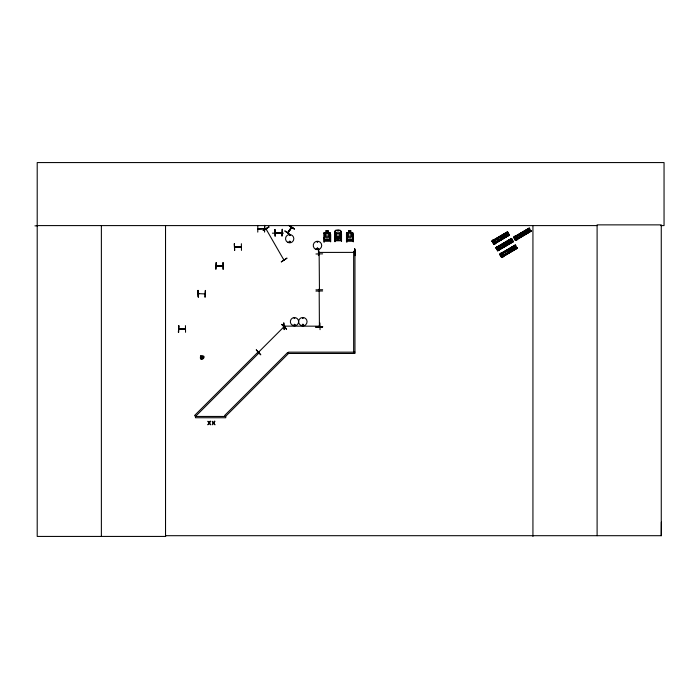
<?xml version="1.0" encoding="UTF-8"?>
<svg xmlns="http://www.w3.org/2000/svg" width="699" height="699" viewBox="0 0 699 699"><rect width="100%" height="100%" fill="white"/><g stroke="black" fill="none" stroke-linecap="round" stroke-linejoin="round"><path stroke-width="1.05" d="M334.681 236.629L334.681 232.051L335.433 230.373L340.579 230.425L341.191 232.112M334.681 232.103L335.485 230.434C341.47 228.896 341.785 231.413 341.261 236.62L340.562 237.223L335.459 237.179L334.681 236.585M660.782 225.594L664.05 225.594L664.05 162.57L37.204 162.57L37.204 536.43L165.628 536.43L165.541 535.696L661.263 535.696L661.359 522.179M319.417 253.964L319.417 254.707L319.181 253.964M319.181 289.736L319.181 288.993L319.452 289.718M319.452 289.596L319.146 254.104M319.181 291.081L319.417 326.844M319.181 326.852L319.146 326.127L319.801 326.45M319.408 326.171L319.452 326.826L319.434 326.197M289.063 241.662C290.181 243.986 290.522 240.054 289.168 241.531M290.12 241.941C289.316 240.316 289.133 243.086 290.033 242.029M290.268 241.985L289.989 241.304M294.139 318.124L294.803 318.403L294.2 318.054M294.873 324.913C293.877 323.2 294.314 326.52 294.838 324.607M295.118 324.974C293.72 322.807 294.061 326.424 294.917 325.236M302.492 318.124L303.156 318.403L302.553 318.054M317.128 241.898L317.844 241.994L317.154 241.994M316.83 248.582C318.971 246.564 317.11 251.046 317.058 248.162M317.031 248.582C318.228 247.219 317.687 249.945 317.093 248.687M287.604 232.758L288.198 232.426M291.352 227.227L291.238 228.075M497.138 249.307L497.539 248.608M500.991 255.869L501.375 255.065M201.836 358.604L202.16 357.294L202.448 358.552L201.836 358.604L200.875 357.233L201.635 356.324L203.156 357.032L202.448 358.552M202.072 357.25L202.247 356.272M319.146 326.25L319.871 326.18L284.213 326.136L284.912 326.407M493.8 242.291L493.005 242.291M266.258 228.888L266.616 229.429M284.126 259.766L283.514 259.312L284.109 259.801M287.639 232.671L291.605 227.393L288.04 232.916M291.527 227.507L287.909 232.793M302.283 324.485C302.754 327.018 304.109 323.314 302.414 324.388M302.492 324.607C303.017 326.52 303.453 323.2 302.457 324.913M303.366 325.114L303.418 324.651M323.838 237.616L324.511 239.346L329.657 239.346L330.409 237.625L330.409 233.09L330.339 237.66M346.477 237.616L347.15 239.346L352.296 239.346L353.047 237.625L353.047 233.09M275.231 232.68L281.907 232.531M257.844 228.652L264.519 228.608M204.999 293.947L198.333 293.606L198.918 293.947M266.022 228.94L283.777 259.836M259.014 351.693L258.822 352.261L259.137 351.623M259.224 351.912L258.822 352.261M284.021 327.106L283.427 327.237M288.818 231.788L290.933 228.59M284.939 230.95L290.277 234.978M287.647 232.697L291.221 227.297M294.244 229.123L288.713 225.375L294.419 228.853M222.212 265.803L222.885 265.803M222.142 266.144L222.894 266.031L216.227 266.109L222.894 266.048M264.449 228.844L257.861 228.923L264.432 228.59M318.893 252.164L319.469 252.129M234.829 246.904L241.373 247.236L234.829 247.236M235.432 247.166L234.707 246.904L241.277 246.913M204.396 293.606L204.999 293.641M178.848 328.853L185.366 328.827M201.277 358.351L201.915 357.582M202.16 357.294L202.806 356.525M281.872 324.327L286.599 329.046M283.427 327.333L283.899 326.861L258.656 352.104M323.838 233.143L324.537 232.496L329.64 232.54L330.409 233.143M323.908 233.169L324.563 232.601M346.477 233.143L347.176 232.496L352.279 232.496L353.047 233.143M268.835 226.904L263.235 230.574L268.818 226.878M263.191 230.495L268.958 227.114M491.956 241.006L507.561 231.85M492.052 241.155L507.657 232.007M492.14 241.321L506.827 232.697M492.175 241.373L506.932 232.881M492.253 241.513L506.976 232.95M492.358 241.697L507.981 232.566M492.472 241.88L507.194 233.335M492.646 242.151L493.162 243.034M507.981 234.628L493.293 243.243L508.016 234.698M493.442 243.497L509.029 234.314M493.546 243.68L509.16 234.541M493.66 243.872L509.23 234.663M509.335 234.847L493.73 244.003L509.37 234.899M493.887 244.257L509.492 235.1L507.526 231.78L491.921 240.954L493.887 244.257L509.449 235.03M513.625 237.223L529.195 228.014L531.153 231.325M513.695 237.354L529.3 228.197M513.73 237.407L529.318 228.224M496.072 248.014L511.642 238.805M513.8 237.538L529.449 228.451M496.15 248.154L511.747 238.979M529.519 228.573L514.822 237.179L529.554 228.634M497.103 247.673L511.79 239.049M496.255 248.337L511.895 239.233M514.053 237.966L529.632 228.756M515.049 237.555L522.398 233.248L515.084 237.616M528.82 229.482L524.233 232.173L528.855 229.534M504.661 243.733L497.33 248.049L511.974 239.364L506.495 242.649M496.543 248.792L497.059 249.674M514.315 238.368L514.831 239.25M515.539 238.307L515.268 238.088M498.107 249.351L511.886 241.286M529.65 230.862L514.953 239.46L529.685 230.915M498.142 249.421L505.491 245.113M507.325 244.038L511.913 241.338M497.339 250.137L512.926 240.954M515.102 239.713L530.672 230.504M497.408 250.268L512.096 241.653L497.443 250.329M515.18 239.844L530.786 230.687M515.207 239.906L530.821 230.757M497.513 250.452L513.127 241.304M515.285 240.037L530.891 230.871M513.232 241.487L497.627 250.644L513.267 241.548M515.399 240.22L531.004 231.063L515.416 240.246M497.74 250.827L513.381 241.732M531.109 231.247L515.539 240.465L513.582 237.153M499.706 254.209L515.312 245.052M499.776 254.34L515.399 245.209M499.89 254.523L515.495 245.366L499.925 254.576M500.038 254.768L514.691 246.1M515.713 245.742L500.126 254.925L515.748 245.795M500.213 255.083L514.936 246.52M500.397 255.353L500.912 256.236M501.034 256.446L516.683 247.367M516.753 247.49L501.166 256.673L516.788 247.551M501.305 256.9L516.867 247.673M501.366 257.014L516.972 247.857M501.41 257.083L517.015 247.927M501.498 257.241L517.12 248.11M501.62 257.45L517.234 248.311L515.268 244.982L499.671 254.156L501.629 257.459L517.199 248.232M336.874 237.179L336.874 238.909L339.067 238.909L338.998 237.118L340.09 236.603L340.09 233.457L338.998 232.112L336.953 232.112L335.852 233.457L335.852 236.603L336.953 237.171L336.953 238.857M289.779 235.589L289.5 234.925L289.849 235.528M200.928 357.844L201.862 357.504M202.221 357.372L203.156 357.032M216.349 265.812L216.952 266.074L216.314 266.048M354.585 252.164L353.982 252.47M353.982 252.094L354.445 252.129M275.301 236.131L275.065 229.455M275.301 232.907L281.915 232.767M283.445 233.125L272.409 233.178M257.817 225.428L257.774 232.112M354.568 248.94L354.978 255.616L354.611 248.94L354.681 251.797M318.84 252.426L319.495 252.391M315.957 253.99L322.641 253.851M222.867 262.579L223.007 269.255M222.824 266.031L216.279 266.074L222.745 265.769M322.641 289.709L315.957 289.849M315.957 291.099L322.641 290.967M283.777 322.955L284.196 329.64L283.811 322.955M319.915 322.955L320.055 329.64M284.24 326.18L284.843 326.18M315.957 326.966L322.641 326.87M34.95 225.856L37.204 225.847M37.204 225.594L597.103 225.594M326.031 230.853L328.215 230.81L328.215 232.54M348.67 230.853L350.863 230.81L350.784 232.601L351.885 233.16L351.885 236.306L350.784 237.66L348.74 237.66L347.648 236.306L347.648 233.16L348.74 232.601L348.74 230.871L350.784 230.915M326.101 230.915L328.146 230.915L328.146 232.601L329.246 233.16L329.246 236.306L328.146 237.66L326.101 237.66L325.009 236.306L325.009 233.16L326.101 232.601L326.031 230.81M335.24 233.877L334.707 233.877L334.707 241.627L335.24 241.627L335.24 240.762L341.042 240.762L341.523 241.435L341.523 233.999L340.99 233.999M346.494 234.314L347.027 234.314M330.146 234.436L330.679 234.436L330.679 241.871L330.199 241.199L324.388 241.199L324.388 242.064L323.855 242.064L323.838 233.099M352.785 234.436L353.318 234.436L353.318 241.871L352.838 241.199L347.027 241.199L347.027 242.064L346.494 242.064L346.477 233.099M336.953 237.118L334.76 236.559L334.76 232.059M338.998 237.118L341.261 236.577L341.261 232.051M336.874 238.866L339.067 238.866M324.511 239.346L329.657 239.303M347.15 239.346L352.296 239.346M335.24 239.984L335.651 232.391L335.24 240.089L340.99 240.089L340.579 232.374L340.99 239.975M324.388 240.421L324.808 232.828L324.388 240.526L330.146 240.526L329.736 232.811L330.146 240.412M347.027 240.421L347.447 232.828L347.027 240.526L352.785 240.526L352.375 232.811L352.785 240.412M234.314 243.715L234.593 250.391M241.365 243.715L241.461 250.391M234.689 250.391L234.348 243.715M318.962 252.426L354.515 252.391L353.982 252.435M197.948 290.417L198.315 297.101L197.974 290.417M204.999 297.101L205.366 290.417L205.087 297.101M185.453 325.629L185.55 332.305M178.918 329.115L185.462 329.159M178.402 332.305L178.778 325.629L178.437 332.305M200.875 357.233L201.854 357.407M202.229 357.469L203.208 357.643M241.365 246.939L240.622 247.236M289.683 225.646L294.401 228.879M284.886 231.028L290.443 234.733M201.129 356.673L201.897 357.32M202.186 357.565L202.955 358.203M281.671 324.528L286.424 329.22M266.267 229.499L266.066 229.08M515.312 238.612L514.665 238.508M527.736 229.15L529.423 232.033M526.679 229.77L528.365 232.653M525.089 230.705L526.784 233.58M523.682 231.526L525.377 234.401M522.101 232.452L523.787 235.336M515.312 236.445L516.998 239.32M514.578 236.227L516.832 240.063M514.464 236.297L516.71 240.133M514.613 238.473L514.883 238.927M513.389 241.74L511.423 238.42L495.853 247.647L497.784 250.897M506.067 232.933L507.762 235.816M509.964 239.574L511.659 242.457M513.817 246.135L515.504 249.019M505.01 233.553L506.705 236.437M508.907 240.194L510.602 243.077M512.76 246.756L514.447 249.639M503.429 234.48L505.115 237.363M507.325 241.129L509.012 244.003M511.179 247.691L512.865 250.565M502.022 235.301L503.708 238.184M505.919 241.95L507.605 244.825M509.763 248.512L511.458 251.387M500.44 236.236L502.127 239.11M504.337 242.876L506.024 245.76M508.182 249.438L509.877 252.322M493.643 240.22L495.338 243.103M497.539 246.861L499.235 249.744M501.393 253.431L503.079 256.306M492.917 240.002L495.172 243.846M496.814 246.642L499.069 250.487M500.667 253.213L502.922 257.049M492.795 240.072L495.049 243.916M496.692 246.721L498.946 250.557M500.545 253.283L502.799 257.118M493.634 241.854L493.896 242.308L493.608 241.871M497.793 248.949L497.531 248.494L497.767 248.966M501.349 255.074L501.62 255.528M515.303 238.184L515.18 238.682M201.635 356.324L201.976 357.259M319.111 326.713L319.181 326.18M274.821 229.455L274.96 236.14M354.909 248.931L354.952 255.616M318.788 248.94L318.473 255.624L318.456 248.94M264.842 225.384L264.545 232.068L264.545 225.384M223.208 262.571L223.252 269.255M661.263 535.696L661.263 224.868L597.103 224.868L597.103 535.696M532.935 225.594L532.935 536.43M348.67 230.81L348.67 232.54M346.547 233.125L346.547 237.66M198.228 290.417L198.271 297.101M178.726 325.629L178.682 332.305M165.532 225.594L165.532 536.43M101.372 225.594L101.372 536.43M501.358 237.022C502.284 239.853 503.542 235.004 501.358 237.022M505.255 243.663C506.181 246.494 507.439 241.644 505.255 243.663M509.099 250.225C510.034 253.055 511.292 248.215 509.099 250.225M523.018 233.239C523.944 236.07 525.211 231.229 523.018 233.239M210.119 421.27L209.263 422.659L207.891 421.27L208.975 423.035L207.856 424.8L209.237 423.384L210.635 424.8L209.525 423.009L210.635 421.27L210.119 421.27M214.453 421.27L213.606 422.659L212.225 421.27L213.309 423.035L212.19 424.8L213.571 423.384L214.969 424.8L213.859 423.009L214.969 421.27L214.453 421.27M256.315 349.884L260.806 354.839L256.288 349.919M200.613 355.905C198.708 364.502 209.368 354.655 200.613 355.905M257.538 352.549L194.549 415.529L195.467 416.447L225.751 416.447L225.751 417.749L195.467 417.749L195.467 416.447L258.455 353.467L257.538 352.549M287.595 352.549L224.615 415.529L225.532 416.447L288.512 353.467L354.961 353.467L354.961 352.165L288.512 352.165L288.512 353.467L287.595 352.549M286.887 258.176L281.313 261.872L286.887 258.176M511.537 238.621L495.932 247.778L511.554 238.647M282.213 229.307L281.994 235.991L282.213 229.307M281.915 232.968L275.336 233.134L281.915 232.968M216.183 262.623L215.86 269.298L216.14 262.623M322.641 326.826L315.965 327.237L322.641 326.826M327.779 231.194L326.468 231.194L326.468 231.753L327.779 231.753L327.779 231.194M350.417 231.194L349.107 231.194L349.107 231.753L350.417 231.753L350.417 231.194M328.146 233.16L326.101 233.16L326.101 236.306L328.146 236.306L328.146 233.16M350.784 233.16L348.74 233.16L348.74 236.306L350.784 236.306L350.784 233.16M338.998 233.457L336.953 233.457L336.953 236.603L338.998 236.603L338.998 233.457M338.631 238.009L337.311 238.009L337.311 238.569L338.631 238.569L338.631 238.009M354.961 251.325L353.659 251.325L353.659 351.981L354.961 351.981L354.961 251.325M315.371 249.124A4.229 4.229 0 0 0 321.706 245.463A4.229 4.229 0 0 0 315.371 241.802A4.229 4.229 0 0 0 315.371 249.124M287.612 242.291A4.142 4.142 0 0 0 293.825 238.708A4.142 4.142 0 0 0 287.612 235.117A4.142 4.142 0 0 0 287.612 242.291M300.727 325.35A4.229 4.229 0 0 0 307.062 321.689A4.229 4.229 0 0 0 300.727 318.028A4.229 4.229 0 0 0 300.727 325.35M292.418 325.271A4.142 4.142 0 0 0 298.63 321.689A4.142 4.142 0 0 0 292.418 318.097A4.142 4.142 0 0 0 292.418 325.271"/></g></svg>
